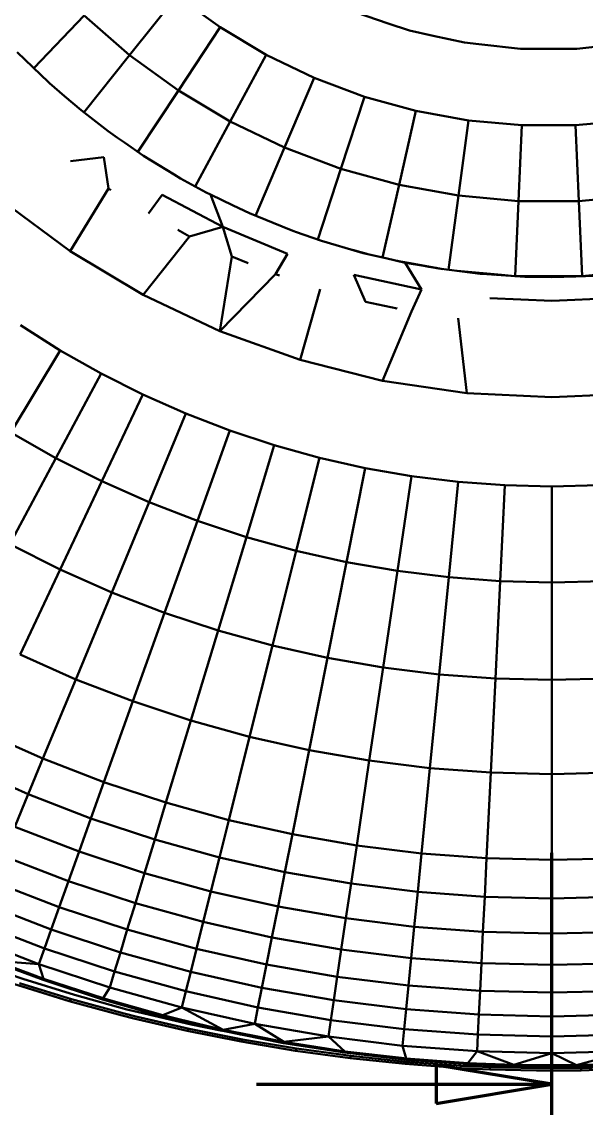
# Model space of a CAD drawing. Header units: millimetres. Extents: x -232 to 1390, y -69 to 653.
# Drawn here: x 141.3 to 170.6, y 48.1 to 104.4 of the extents above; entities that cross this region are included whole.
import ezdxf

# ---------------------------------------------------------------- set-up
doc = ezdxf.new("R2010")
doc.units = ezdxf.units.MM
doc.linetypes.add('CHAIN', pattern=[0.7087, 0.4724, -0.0591, 0.1181, -0.0591])
doc.layers.add('Видимый контур (ГОСТ)', color=7, linetype='Continuous', lineweight=50)
doc.layers.add('Линия  разреза (ГОСТ)', color=7, linetype='CHAIN', lineweight=70)

# ---------------------------------------------------------------- blocks, each defined once
blk = doc.blocks.new('2dTransSection1')
at = {"layer": 'Линия  разреза (ГОСТ)', "linetype": 'Continuous', "lineweight": 140}
blk.add_line((168.797, 46.372), (168.797, 61.372), dxfattribs=at)
at = {"layer": 'Линия  разреза (ГОСТ)', "linetype": 'Continuous'}
for p, q in [((168.797, 49.372), (162.797, 50.372)), ((162.797, 50.372), (162.797, 48.372)), ((153.5, 49.372), (162.797, 49.372)), ((162.797, 49.372), (168.797, 49.372)), ((162.797, 48.372), (168.797, 49.372))]:
    blk.add_line(p, q, dxfattribs=at)
at = {"layer": 'Линия  разреза (ГОСТ)', "linetype": 'Continuous', "flags": 128}
blk.add_lwpolyline([(162.797, 48.372), (168.797, 49.372), (162.797, 50.372), (162.797, 48.372)], dxfattribs=at)
at = {"layer": 'Линия  разреза (ГОСТ)'}
blk.add_solid([(162.797, 48.372), (168.797, 49.372), (162.797, 50.372), (162.797, 48.372)], dxfattribs=at)

msp = doc.modelspace()

# ---------------------------------------------------------------- linework, layer by layer
at = {"layer": 'Видимый контур (ГОСТ)'}
for p, q in [((146.918, 102.7), (149.368, 105.772)), ((149.368, 105.772), (151.61, 104.143)), ((144.565, 104.756), (141.957, 102.028)), ((146.918, 102.7), (144.565, 104.756)), ((158.659, 104.904), (160.318, 104.345)), ((160.318, 104.345), (161.423, 103.973)), ((149.446, 100.864), (151.61, 104.143)), ((153.99, 102.721), (151.61, 104.143)), ((161.423, 103.973), (162.644, 103.704)), ((162.644, 103.704), (164.271, 103.346)), ((164.271, 103.346), (165.016, 103.265)), ((165.016, 103.265), (167.17, 103.031)), ((167.17, 103.031), (167.42, 103.031)), ((167.42, 103.031), (169.837, 103.031)), ((169.837, 103.031), (170.087, 103.031)), ((170.087, 103.031), (172.241, 103.265)), ((142.71, 101.3), (141.097, 102.859)), ((144.549, 99.73), (146.918, 102.7)), ((149.446, 100.864), (146.918, 102.7)), ((152.128, 99.261), (153.99, 102.721)), ((153.99, 102.721), (156.487, 101.518)), ((154.943, 97.906), (156.487, 101.518)), ((156.487, 101.518), (159.082, 100.544)), ((142.771, 101.248), (142.71, 101.3)), ((142.71, 101.3), (142.71, 101.3)), ((143.548, 100.579), (142.771, 101.248)), ((142.771, 101.248), (142.771, 101.248)), ((149.446, 100.864), (147.348, 97.686)), ((152.128, 99.261), (149.446, 100.864)), ((144.407, 99.84), (143.548, 100.579)), ((143.548, 100.579), (143.551, 100.576)), ((157.868, 96.808), (159.082, 100.544)), ((159.082, 100.544), (161.754, 99.807)), ((145.802, 98.76), (144.407, 99.84)), ((160.88, 95.977), (161.754, 99.807)), ((161.754, 99.807), (164.482, 99.312)), ((152.128, 99.261), (150.318, 95.898)), ((154.943, 97.906), (152.128, 99.261)), ((163.954, 95.419), (164.482, 99.312)), ((164.482, 99.312), (167.243, 99.064)), ((170.014, 99.064), (172.775, 99.312)), ((146.292, 98.42), (145.802, 98.76)), ((145.802, 98.76), (145.802, 98.76)), ((167.066, 95.139), (167.243, 99.064)), ((170.014, 99.064), (167.243, 99.064)), ((170.191, 95.139), (170.014, 99.064)), ((146.292, 98.42), (146.289, 98.423)), ((146.657, 98.167), (146.292, 98.42)), ((147.645, 97.481), (146.657, 98.167)), ((146.661, 98.164), (146.657, 98.167)), ((143.846, 97.206), (145.577, 97.42)), ((145.825, 95.786), (145.577, 97.42)), ((147.645, 97.481), (147.643, 97.482)), ((149.229, 96.512), (147.645, 97.481)), ((154.943, 97.906), (153.435, 94.378)), ((157.868, 96.808), (154.943, 97.906)), ((149.555, 96.312), (149.229, 96.512)), ((150.892, 95.586), (149.555, 96.312)), ((156.677, 93.142), (157.868, 96.808)), ((160.88, 95.977), (157.868, 96.808)), ((143.831, 92.541), (145.825, 95.786)), ((145.948, 95.709), (145.825, 95.786)), ((160.88, 95.977), (160.022, 92.216)), ((163.954, 95.419), (160.88, 95.977)), ((143.831, 92.541), (140.289, 95.168)), ((147.888, 94.485), (148.609, 95.455)), ((151.755, 93.795), (148.609, 95.455)), ((151.105, 95.47), (150.892, 95.586)), ((150.892, 95.586), (150.892, 95.586)), ((151.105, 95.47), (151.103, 95.471)), ((151.755, 93.795), (151.105, 95.47)), ((152.281, 94.909), (151.105, 95.47)), ((163.954, 95.419), (163.434, 91.576)), ((167.066, 95.139), (163.954, 95.419)), ((173.303, 95.419), (170.191, 95.139)), ((153.129, 94.504), (152.281, 94.909)), ((166.892, 91.25), (167.066, 95.139)), ((170.191, 95.139), (167.066, 95.139)), ((170.191, 95.139), (170.365, 91.249)), ((155.202, 93.657), (153.129, 94.504)), ((150.023, 93.309), (149.415, 93.644)), ((150.023, 93.309), (151.755, 93.795)), ((151.755, 93.795), (152.221, 92.262)), ((155.091, 92.402), (151.755, 93.795)), ((155.428, 93.578), (155.202, 93.657)), ((155.202, 93.657), (155.204, 93.656)), ((155.51, 93.549), (155.428, 93.578)), ((155.51, 93.549), (155.509, 93.55)), ((156.868, 93.075), (155.51, 93.549)), ((150.023, 93.309), (147.613, 90.274)), ((158.852, 92.495), (156.868, 93.075)), ((147.613, 90.274), (143.831, 92.541)), ((154.481, 91.346), (155.091, 92.402)), ((158.475, 92.606), (159.213, 92.402)), ((159.02, 92.446), (158.852, 92.495)), ((158.852, 92.495), (159.02, 92.455)), ((160.186, 92.178), (159.02, 92.446)), ((159.17, 92.414), (159.02, 92.446)), ((151.6, 88.388), (152.221, 92.262)), ((153.063, 91.921), (152.221, 92.262)), ((160.179, 92.179), (160.186, 92.178)), ((161.202, 91.944), (160.186, 92.178)), ((160.761, 92.045), (161.355, 91.937)), ((160.816, 92.035), (160.804, 92.037)), ((161.249, 91.947), (160.925, 92.012)), ((162.049, 90.549), (161.202, 91.944)), ((162.256, 91.758), (161.202, 91.944)), ((161.674, 91.86), (161.249, 91.947)), ((161.355, 91.937), (163.161, 91.61)), ((162.096, 91.803), (162.416, 91.733)), ((154.481, 91.346), (151.6, 88.388)), ((154.68, 91.278), (154.481, 91.346)), ((158.538, 91.316), (159.14, 89.924)), ((162.049, 90.549), (158.538, 91.316)), ((162.94, 91.637), (162.256, 91.758)), ((162.256, 91.758), (162.811, 91.673)), ((165.08, 91.373), (162.94, 91.637)), ((163.041, 91.632), (162.94, 91.637)), ((163.899, 91.518), (166.191, 91.312)), ((165.081, 91.382), (165.08, 91.373)), ((165.166, 91.362), (165.08, 91.373)), ((165.1, 91.38), (165.166, 91.362)), ((165.688, 91.328), (165.166, 91.362)), ((165.688, 91.328), (165.257, 91.369)), ((165.265, 91.368), (166.191, 91.312)), ((165.839, 91.318), (165.301, 91.366)), ((165.31, 91.365), (165.306, 91.365)), ((165.572, 91.342), (166.446, 91.289)), ((167.401, 91.217), (165.688, 91.328)), ((166.191, 91.312), (166.871, 91.251)), ((166.9, 91.249), (170.365, 91.249)), ((166.9, 91.249), (169.869, 91.23)), ((168.797, 91.191), (166.948, 91.246)), ((167.14, 91.248), (167.377, 91.233)), ((167.272, 91.247), (167.433, 91.232)), ((168.797, 91.191), (167.401, 91.217)), ((167.588, 91.227), (169.869, 91.23)), ((167.589, 91.227), (169.851, 91.229)), ((170.037, 91.227), (168.797, 91.191)), ((169.851, 91.229), (169.869, 91.23)), ((169.869, 91.23), (170.365, 91.249)), ((171.048, 91.257), (170.037, 91.227)), ((170.365, 91.249), (171.066, 91.312)), ((151.6, 88.388), (147.613, 90.274)), ((155.752, 86.903), (156.791, 90.565)), ((161.525, 89.422), (162.049, 90.549)), ((168.797, 89.968), (165.59, 90.105)), ((172.004, 90.105), (168.797, 89.968)), ((160.776, 89.579), (159.14, 89.924)), ((168.797, 89.975), (168.797, 89.968)), ((161.525, 89.422), (160.03, 85.831)), ((164.392, 85.184), (163.937, 89.062)), ((143.322, 87.402), (141.267, 88.704)), ((155.752, 86.903), (151.6, 88.388)), ((140.766, 83.138), (143.322, 87.402)), ((145.438, 86.204), (143.322, 87.402)), ((160.03, 85.831), (155.752, 86.903)), ((143.094, 81.819), (145.438, 86.204)), ((145.438, 86.204), (147.61, 85.11)), ((164.392, 85.184), (160.03, 85.831)), ((145.485, 80.616), (147.61, 85.11)), ((149.834, 84.124), (147.61, 85.11)), ((168.797, 84.968), (164.392, 85.184)), ((173.202, 85.184), (168.797, 84.968)), ((147.931, 79.531), (149.834, 84.124)), ((152.103, 83.249), (149.834, 84.124)), ((143.094, 81.819), (140.766, 83.138)), ((150.428, 78.568), (152.103, 83.249)), ((154.412, 82.486), (152.103, 83.249)), ((152.969, 77.729), (154.412, 82.486)), ((154.412, 82.486), (156.757, 81.837)), ((140.71, 77.359), (143.094, 81.819)), ((143.094, 81.819), (145.485, 80.616)), ((155.549, 77.015), (156.757, 81.837)), ((156.757, 81.837), (159.13, 81.304)), ((158.16, 76.429), (159.13, 81.304)), ((161.526, 80.889), (159.13, 81.304)), ((143.322, 76.044), (145.485, 80.616)), ((145.485, 80.616), (147.931, 79.531)), ((160.797, 75.971), (161.526, 80.889)), ((163.94, 80.591), (161.526, 80.889)), ((163.453, 75.644), (163.94, 80.591)), ((163.94, 80.591), (166.365, 80.412)), ((166.122, 75.447), (166.365, 80.412)), ((168.797, 80.352), (166.365, 80.412)), ((171.228, 80.412), (168.797, 80.352)), ((168.797, 75.381), (168.797, 80.352)), ((145.996, 74.859), (147.931, 79.531)), ((150.428, 78.568), (147.931, 79.531)), ((148.724, 73.806), (150.428, 78.568)), ((152.969, 77.729), (150.428, 78.568)), ((151.501, 72.889), (152.969, 77.729)), ((152.969, 77.729), (155.549, 77.015)), ((140.71, 77.359), (143.322, 76.044)), ((154.32, 72.109), (155.549, 77.015)), ((155.549, 77.015), (158.16, 76.429)), ((141.238, 71.637), (143.322, 76.044)), ((143.322, 76.044), (145.996, 74.859)), ((157.173, 71.468), (158.16, 76.429)), ((160.797, 75.971), (158.16, 76.429)), ((160.054, 70.968), (160.797, 75.971)), ((163.453, 75.644), (160.797, 75.971)), ((162.957, 70.61), (163.453, 75.644)), ((163.453, 75.644), (166.122, 75.447)), ((165.873, 70.395), (166.122, 75.447)), ((166.122, 75.447), (168.797, 75.381)), ((171.472, 75.447), (168.797, 75.381)), ((168.797, 70.323), (168.797, 75.381)), ((144.13, 70.355), (145.996, 74.859)), ((148.724, 73.806), (145.996, 74.859)), ((147.082, 69.216), (148.724, 73.806)), ((151.501, 72.889), (148.724, 73.806)), ((150.086, 68.224), (151.501, 72.889)), ((151.501, 72.889), (154.32, 72.109)), ((153.135, 67.38), (154.32, 72.109)), ((154.32, 72.109), (157.173, 71.468)), ((141.238, 71.637), (144.13, 70.355)), ((156.222, 66.687), (157.173, 71.468)), ((160.054, 70.968), (157.173, 71.468)), ((159.339, 66.146), (160.054, 70.968)), ((162.957, 70.61), (160.054, 70.968)), ((162.479, 65.759), (162.957, 70.61)), ((162.957, 70.61), (165.873, 70.395)), ((165.634, 65.526), (165.873, 70.395)), ((165.873, 70.395), (168.797, 70.323)), ((171.72, 70.395), (168.797, 70.323)), ((142.429, 66.247), (144.13, 70.355)), ((147.082, 69.216), (144.13, 70.355)), ((168.797, 65.448), (168.797, 70.323)), ((145.584, 65.03), (147.082, 69.216)), ((150.086, 68.224), (147.082, 69.216)), ((148.795, 63.969), (150.086, 68.224)), ((150.086, 68.224), (153.135, 67.38)), ((139.337, 67.618), (142.429, 66.247)), ((152.055, 63.067), (153.135, 67.38)), ((153.135, 67.38), (156.222, 66.687)), ((155.355, 62.326), (156.222, 66.687)), ((159.339, 66.146), (156.222, 66.687)), ((141.664, 64.402), (142.429, 66.247)), ((145.584, 65.03), (142.429, 66.247)), ((158.687, 61.748), (159.339, 66.146)), ((162.479, 65.759), (159.339, 66.146)), ((138.483, 65.812), (141.664, 64.402)), ((162.043, 61.334), (162.479, 65.759)), ((162.479, 65.759), (165.634, 65.526)), ((165.416, 61.085), (165.634, 65.526)), ((165.634, 65.526), (168.797, 65.448)), ((171.96, 65.526), (168.797, 65.448)), ((168.797, 61.002), (168.797, 65.448)), ((144.911, 63.149), (145.584, 65.03)), ((148.795, 63.969), (145.584, 65.03)), ((140.968, 62.72), (141.664, 64.402)), ((144.911, 63.149), (141.664, 64.402)), ((148.216, 62.058), (148.795, 63.969)), ((148.795, 63.969), (152.055, 63.067)), ((144.298, 61.435), (144.911, 63.149)), ((148.216, 62.058), (144.911, 63.149)), ((151.569, 61.13), (152.055, 63.067)), ((152.055, 63.067), (155.355, 62.326)), ((144.298, 61.435), (140.968, 62.72)), ((147.687, 60.316), (148.216, 62.058)), ((148.216, 62.058), (151.569, 61.13)), ((154.965, 60.367), (155.355, 62.326)), ((158.687, 61.748), (155.355, 62.326)), ((143.749, 59.901), (144.298, 61.435)), ((147.687, 60.316), (144.298, 61.435)), ((158.394, 59.772), (158.687, 61.748)), ((162.043, 61.334), (158.687, 61.748)), ((143.749, 59.901), (140.344, 61.214)), ((151.127, 59.364), (151.569, 61.13)), ((151.569, 61.13), (154.965, 60.367)), ((161.847, 59.346), (162.043, 61.334)), ((162.043, 61.334), (165.416, 61.085)), ((165.318, 59.09), (165.416, 61.085)), ((165.416, 61.085), (168.797, 61.002)), ((172.178, 61.085), (168.797, 61.002)), ((168.797, 59.005), (168.797, 61.002)), ((147.214, 58.756), (147.687, 60.316)), ((147.687, 60.316), (151.127, 59.364)), ((154.61, 58.582), (154.965, 60.367)), ((158.394, 59.772), (154.965, 60.367)), ((143.267, 58.553), (139.796, 59.891)), ((143.267, 58.553), (143.749, 59.901)), ((147.214, 58.756), (143.749, 59.901)), ((158.127, 57.972), (158.394, 59.772)), ((161.847, 59.346), (158.394, 59.772)), ((150.731, 57.783), (151.127, 59.364)), ((151.127, 59.364), (154.61, 58.582)), ((161.669, 57.535), (161.847, 59.346)), ((161.847, 59.346), (165.318, 59.09)), ((142.851, 57.393), (139.325, 58.753)), ((142.851, 57.393), (143.267, 58.553)), ((146.798, 57.386), (143.267, 58.553)), ((146.798, 57.386), (147.214, 58.756)), ((147.214, 58.756), (150.731, 57.783)), ((154.292, 56.983), (154.61, 58.582)), ((158.127, 57.972), (154.61, 58.582)), ((165.229, 57.272), (165.318, 59.09)), ((165.318, 59.09), (168.797, 59.005)), ((172.276, 59.09), (168.797, 59.005)), ((168.797, 57.184), (168.797, 59.005)), ((142.501, 56.414), (138.927, 57.793)), ((150.383, 56.394), (150.731, 57.783)), ((150.731, 57.783), (154.292, 56.983)), ((157.887, 56.359), (158.127, 57.972)), ((161.669, 57.535), (158.127, 57.972)), ((161.509, 55.913), (161.669, 57.535)), ((161.669, 57.535), (165.229, 57.272)), ((142.212, 55.604), (138.598, 56.998)), ((142.501, 56.414), (142.851, 57.393)), ((146.441, 56.207), (142.851, 57.393)), ((146.441, 56.207), (146.798, 57.386)), ((146.798, 57.386), (150.383, 56.394)), ((154.012, 55.579), (154.292, 56.983)), ((157.887, 56.359), (154.292, 56.983)), ((165.149, 55.644), (165.229, 57.272)), ((165.229, 57.272), (168.797, 57.184)), ((172.365, 57.272), (168.797, 57.184)), ((168.797, 55.554), (168.797, 57.184)), ((142.212, 55.604), (142.501, 56.414)), ((146.139, 55.212), (142.501, 56.414)), ((150.084, 55.199), (150.383, 56.394)), ((150.383, 56.394), (154.012, 55.579)), ((157.677, 54.943), (157.887, 56.359)), ((161.509, 55.913), (157.887, 56.359)), ((139.959, 55.763), (142.212, 55.604)), ((139.959, 55.763), (141.999, 55.009)), ((146.139, 55.212), (146.441, 56.207)), ((146.441, 56.207), (150.084, 55.199)), ((161.369, 54.488), (161.509, 55.913)), ((161.509, 55.913), (165.149, 55.644)), ((139.856, 55.354), (141.387, 54.832)), ((139.936, 55.702), (142.439, 54.777)), ((145.889, 54.39), (142.212, 55.604)), ((142.212, 55.604), (142.461, 54.838)), ((145.889, 54.39), (146.139, 55.212)), ((146.139, 55.212), (149.831, 54.191)), ((149.831, 54.191), (150.084, 55.199)), ((150.084, 55.199), (153.772, 54.37)), ((153.772, 54.37), (154.012, 55.579)), ((157.677, 54.943), (154.012, 55.579)), ((165.078, 54.214), (165.149, 55.644)), ((165.149, 55.644), (168.797, 55.554)), ((172.445, 55.644), (168.797, 55.554)), ((168.797, 54.123), (168.797, 55.554)), ((143.91, 53.784), (141.217, 54.619)), ((144.063, 54), (141.387, 54.832)), ((141.999, 55.009), (142.461, 54.838)), ((142.439, 54.777), (142.461, 54.838)), ((142.439, 54.777), (145.52, 53.766)), ((142.461, 54.838), (145.539, 53.828)), ((157.496, 53.724), (157.677, 54.943)), ((161.369, 54.488), (157.677, 54.943)), ((141.749, 54.313), (140.956, 54.558)), ((143.779, 53.686), (141.068, 54.525)), ((143.68, 53.716), (141.749, 54.313)), ((145.539, 53.828), (145.889, 54.39)), ((145.889, 54.39), (149.622, 53.356)), ((149.622, 53.356), (149.831, 54.191)), ((149.831, 54.191), (153.569, 53.351)), ((153.569, 53.351), (153.772, 54.37)), ((157.496, 53.724), (153.772, 54.37)), ((161.248, 53.262), (161.369, 54.488)), ((161.369, 54.488), (165.078, 54.214)), ((165.018, 52.983), (165.078, 54.214)), ((165.078, 54.214), (168.797, 54.123)), ((172.515, 54.214), (168.797, 54.123)), ((168.797, 52.891), (168.797, 54.123)), ((143.779, 53.686), (143.68, 53.716)), ((143.779, 53.686), (143.91, 53.784)), ((146.528, 52.934), (143.779, 53.686)), ((146.643, 53.035), (143.91, 53.784)), ((146.776, 53.253), (144.063, 54)), ((145.52, 53.766), (145.539, 53.828)), ((145.52, 53.766), (148.624, 52.885)), ((145.539, 53.828), (145.705, 53.781)), ((145.705, 53.781), (148.641, 52.948)), ((157.344, 52.696), (157.496, 53.724)), ((161.248, 53.262), (157.496, 53.724)), ((147.131, 52.782), (146.528, 52.934)), ((147.242, 52.883), (146.643, 53.035)), ((147.371, 53.102), (146.776, 53.253)), ((150.107, 52.464), (147.371, 53.102)), ((148.624, 52.885), (148.641, 52.948)), ((148.641, 52.948), (149.622, 53.356)), ((148.641, 52.948), (149.47, 52.749)), ((149.622, 53.356), (153.402, 52.508)), ((151.763, 52.197), (149.622, 53.356)), ((153.402, 52.508), (153.569, 53.351)), ((157.344, 52.696), (153.569, 53.351)), ((161.146, 52.227), (161.248, 53.262)), ((161.248, 53.262), (165.018, 52.983)), ((164.967, 51.945), (165.018, 52.983)), ((165.018, 52.983), (168.797, 52.891)), ((172.576, 52.983), (168.797, 52.891)), ((149.903, 52.139), (147.131, 52.782)), ((149.997, 52.243), (147.242, 52.883)), ((148.624, 52.885), (151.749, 52.134)), ((149.47, 52.749), (151.763, 52.197)), ((151.708, 52.144), (150.107, 52.464)), ((151.763, 52.197), (153.402, 52.508)), ((157.218, 51.846), (153.402, 52.508)), ((153.402, 52.508), (154.905, 51.575)), ((157.218, 51.846), (157.344, 52.696)), ((161.146, 52.227), (157.344, 52.696)), ((168.797, 51.851), (168.797, 52.891)), ((149.903, 52.139), (149.997, 52.243)), ((152.695, 51.583), (149.903, 52.139)), ((152.772, 51.69), (149.997, 52.243)), ((151.749, 52.134), (151.763, 52.197)), ((151.749, 52.134), (154.894, 51.51)), ((151.763, 52.197), (153.28, 51.897)), ((152.863, 51.913), (152.621, 51.961)), ((152.878, 51.91), (152.863, 51.913)), ((153.28, 51.897), (154.905, 51.575)), ((154.905, 51.575), (157.218, 51.846)), ((161.062, 51.372), (157.218, 51.846)), ((157.218, 51.846), (158.068, 51.079)), ((161.062, 51.372), (161.146, 52.227)), ((161.146, 52.227), (164.967, 51.945)), ((164.925, 51.086), (164.967, 51.945)), ((164.967, 51.945), (168.797, 51.851)), ((172.627, 51.945), (168.797, 51.851)), ((168.797, 50.991), (168.797, 51.851)), ((152.695, 51.583), (152.772, 51.69)), ((155.508, 51.114), (152.695, 51.583)), ((155.567, 51.222), (152.772, 51.69)), ((154.894, 51.51), (154.905, 51.575)), ((154.894, 51.51), (158.059, 51.015)), ((154.905, 51.575), (157.126, 51.227)), ((161.062, 51.372), (164.925, 51.086)), ((161.062, 51.372), (161.248, 50.712)), ((155.508, 51.114), (155.567, 51.222)), ((158.34, 50.729), (155.508, 51.114)), ((158.382, 50.839), (155.567, 51.222)), ((157.126, 51.227), (158.068, 51.079)), ((158.059, 51.015), (158.068, 51.079)), ((158.059, 51.015), (161.241, 50.647)), ((158.068, 51.079), (161, 50.74)), ((158.34, 50.729), (158.382, 50.839)), ((161.193, 50.43), (158.34, 50.729)), ((161.217, 50.541), (158.382, 50.839)), ((161, 50.74), (161.248, 50.712)), ((161.241, 50.647), (161.248, 50.712)), ((161.248, 50.712), (164.443, 50.472)), ((164.443, 50.472), (164.925, 51.086)), ((164.925, 51.086), (168.797, 50.991)), ((164.925, 51.086), (166.832, 50.377)), ((166.832, 50.377), (168.797, 50.991)), ((172.669, 51.086), (168.797, 50.991)), ((168.797, 50.991), (170.077, 50.363)), ((170.077, 50.363), (172.669, 51.086)), ((161.193, 50.43), (161.217, 50.541)), ((161.193, 50.43), (164.065, 50.215)), ((161.217, 50.541), (164.072, 50.327)), ((161.241, 50.647), (164.439, 50.407)), ((164.065, 50.215), (164.072, 50.327)), ((164.065, 50.215), (165.584, 50.14)), ((164.072, 50.327), (165.588, 50.252)), ((164.439, 50.407), (164.443, 50.472)), ((164.439, 50.407), (166.83, 50.311)), ((164.443, 50.472), (164.894, 50.454)), ((164.894, 50.454), (166.832, 50.377)), ((165.584, 50.14), (165.588, 50.252)), ((168.797, 50.075), (165.584, 50.14)), ((165.588, 50.252), (165.593, 50.361)), ((168.797, 50.187), (165.588, 50.252)), ((166.83, 50.311), (166.832, 50.377)), ((166.83, 50.311), (170.078, 50.297)), ((166.832, 50.377), (168.797, 50.368)), ((168.797, 50.368), (170.077, 50.363)), ((168.797, 50.187), (168.797, 50.303)), ((170.317, 50.201), (168.797, 50.187)), ((168.797, 50.075), (168.797, 50.187)), ((170.077, 50.363), (172.7, 50.458)), ((170.078, 50.297), (170.077, 50.363)), ((170.078, 50.297), (173.306, 50.415)), ((170.317, 50.201), (170.315, 50.306)), ((173.522, 50.327), (170.317, 50.201)), ((170.319, 50.089), (170.317, 50.201)), ((173.529, 50.215), (170.319, 50.089)), ((170.319, 50.089), (168.797, 50.075))]:
    msp.add_line(p, q, dxfattribs=at)

# ---------------------------------------------------------------- block references
at = {"layer": 'Линия  разреза (ГОСТ)'}
msp.add_blockref('2dTransSection1', (0, 0), dxfattribs=at)

doc.saveas('drawing.dxf')
